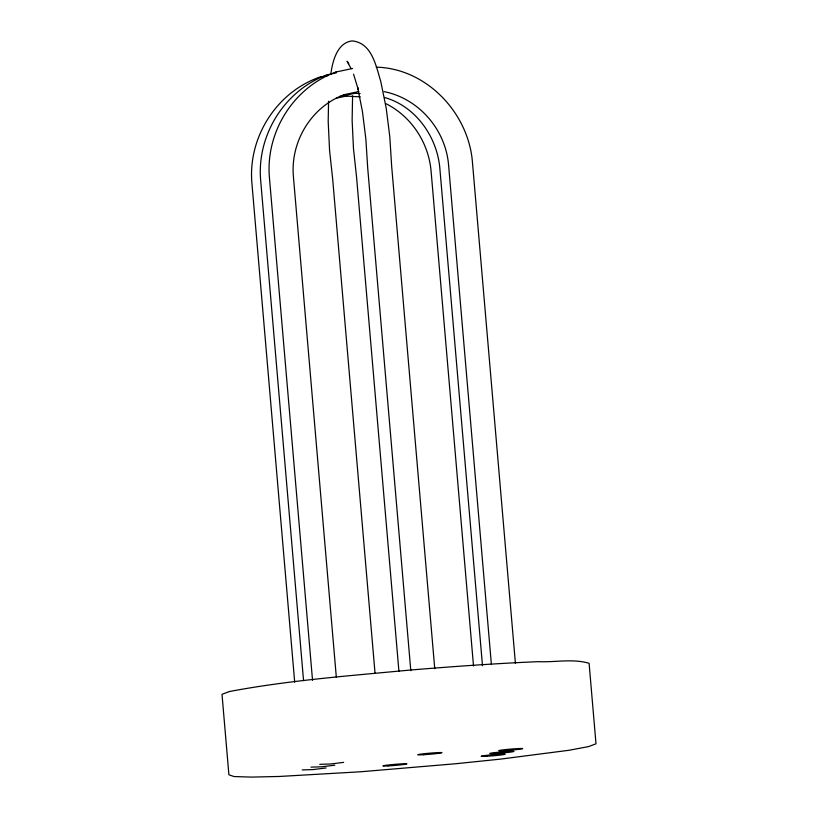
<?xml version="1.0" encoding="UTF-8"?>
<svg xmlns="http://www.w3.org/2000/svg" width="818" height="818" viewBox="0 0 818 818"><rect width="100%" height="100%" fill="white"/><g stroke="black" fill="none" stroke-linecap="round" stroke-linejoin="round"><path stroke-width="1.23" d="M328.56 101.227L328.192 121.432L329.572 150.461L332.67 179.009L375.043 673.306M352.589 95.859L352.129 120.399L353.478 148.61L356.546 176.903L398.928 671.343M330.779 74.612C332.292 62.168 336.914 42.628 352.18 40.9C372.067 42.925 376.024 66.105 380.789 81.555L386.249 108.405L389.808 136.872L391.638 165.88L434.747 668.684M326.372 75.921L318.345 77.628C276.014 93.119 248.304 137.455 251.821 182.22L294.684 682.151M327.732 74.704L327.108 74.837C284.776 90.317 257.067 134.653 260.584 179.428L303.55 680.576M336.495 71.902L335.871 72.035C293.539 87.526 265.83 131.862 269.347 176.627L312.537 680.371M343.621 762.376L330.707 763.981L319.736 764.329M334.859 765.178L321.944 766.783L310.973 767.131M326.096 767.969L313.171 769.574L302.21 769.922M335.871 72.035L352.538 68.487M327.108 74.837L336.372 72.863M318.345 77.628L328.222 75.522M358.785 91.544L343.857 94.724L344.48 94.591C311.423 106.616 290.4 141.453 293.376 176.238L336.321 677.192M339.439 96.585L355.605 93.15L355.002 93.283L360.094 93.569M336.28 98.191L346.842 95.941L346.239 96.074L360.237 96.872M376.29 67.168C426.045 68.334 467.896 112.24 472.334 160.941L515.412 663.408M384.133 91.636C418.816 98.538 445.432 129.469 448.53 164.49L491.362 664.175M384.521 97.485C415.339 106.115 436.618 136.095 439.757 167.291L482.487 665.699M386.045 103.702C411.249 116.483 428.162 142.076 430.994 170.083L473.51 665.954M348.744 63.732L347.088 61.217L351.116 68.651M353.57 74.203L358.253 89.561L357.711 87.638L362.446 111.616L365.861 139.029L367.681 167.68L410.8 670.658M229.408 691.527L222.005 694.318L228.897 774.789L233.999 776.538L251.269 777.1L279.511 776.456L360.646 771.773L455.657 763.746L500.371 759.135L569.185 750.249L588.592 746.589L595.995 743.797L589.103 663.316C572.866 658.439 555.197 662.457 538.489 661.66C495.596 663.449 452.773 666.547 410.002 670.054C349.675 675.821 289.02 680.259 229.408 691.527M504.307 750.648A12.025 0.542 -4.9 0 0 522.722 748.634A12.025 0.542 -4.9 0 0 505.217 749.625A12.025 0.542 -4.9 0 0 504.307 750.648M388.1 765.914A12.025 0.542 -4.9 0 0 406.863 763.91A12.025 0.542 -4.9 0 0 389.787 764.83A12.025 0.542 -4.9 0 0 388.1 765.914M423.54 754.717A12.025 0.542 -4.9 0 0 441.955 752.703A12.025 0.542 -4.9 0 0 424.44 753.685A12.025 0.542 -4.9 0 0 423.54 754.717M495.544 753.45A12.025 0.542 -4.9 0 0 513.96 751.435A12.025 0.542 -4.9 0 0 496.444 752.417A12.025 0.542 -4.9 0 0 495.544 753.45M486.782 756.241A12.025 0.542 -4.9 0 0 505.197 754.227A12.025 0.542 -4.9 0 0 487.681 755.218A12.025 0.542 -4.9 0 0 486.782 756.241"/></g></svg>
